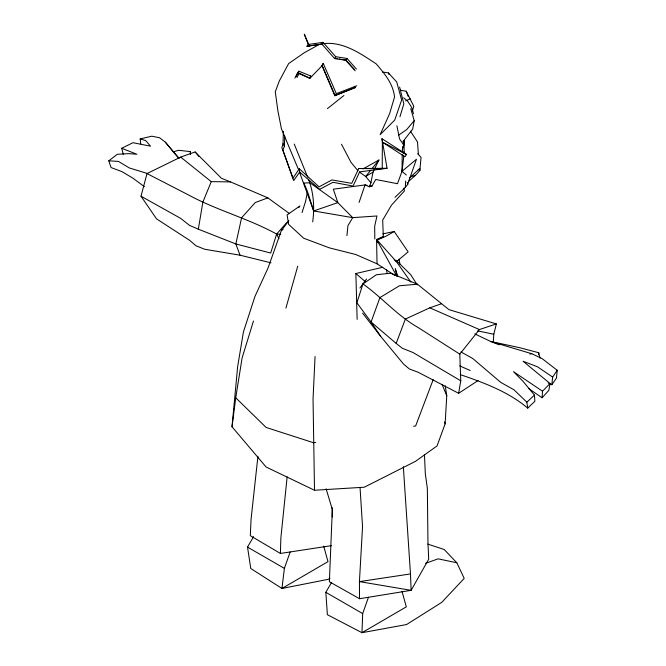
<?xml version="1.0" encoding="UTF-8"?>
<svg xmlns="http://www.w3.org/2000/svg" width="666" height="666" viewBox="0 0 666 666"><rect width="100%" height="100%" fill="white"/><g stroke="black" fill="none" stroke-linecap="round" stroke-linejoin="round"><path stroke-width="1" d="M403.321 144.447L404.137 140.559L404.12 153.804L403.929 151.798M374.816 239.011L374.675 226.315L376.964 215.975L352.722 217.649L337.812 202.631L333.333 189.177L365.01 184.932L369.397 186.796L371.944 186.13L375.732 179.479L397.485 183.716L402.006 171.329L402.222 154.321M402.256 152.323L402.905 146.395M381.968 138.695L382.367 142.141L405.003 156.826L406.468 154.429L381.968 138.695L387.054 168.282L358.774 168.506L351.723 183.341L331.884 179.928L319.081 186.871L299.292 168.748L293.015 178.147L281.885 147.694L283.033 143.69L283.383 131.277M331.46 545.645L280.394 553.446L280.869 537.92L287.146 476.848M299.292 168.748L299.675 172.111L293.648 180.603L282.908 150.033L284.39 146.42L284.732 136.039M368.465 597.236L362.687 613.594L361.979 632.7L406.601 624.533L441.758 602.364L464.194 578.379L456.834 562.778L444.189 549.5L427.838 544.13M315.06 356.535L313.045 398.909L314.51 490.251L364.277 487.221L415.426 461.372L437.054 445.929L445.129 423.859L446.761 395.754L445.213 385.789M493.315 342.266L493.789 334.24L496.37 323.926L448.976 309.657L417.407 284.207L390.659 273.193L376.415 274.733L362.97 283.916L359.923 288.003M395.021 197.278L405.303 187.454L405.686 181.027M528.638 388.553L542.099 397.769L542.524 391.217L550.033 383.516L523.068 361.247L537.545 366.824L552.655 377.106L551.814 384.732L548.21 382.975M322.028 65.743L323.235 63.362L336.33 93.665L334.798 95.779L322.028 65.743L309.89 78.322L300.183 73.551M402.289 149.317L403.787 145.13L404.137 140.559M314.51 490.251L266.117 467.024L232.018 426.789L237.645 366.616L243.44 331.893L254.986 296.337L268.073 267.948L281.377 230.511L288.803 220.704M408.683 181.285L415.542 175.275L419.855 170.529L421.037 157.409L417.782 153.679M474.833 333.924L490.667 341.475L531.843 353.746L542.124 358.616L557.226 370.296L556.46 378.088L551.814 384.732M346.944 235.597L347.918 225.724L352.722 217.649L313.669 210.956L299.342 171.728M312.704 221.886C314.627 207.542 313.736 192.616 308.425 179.071M290.151 552.014L284.374 568.381L281.959 588.469L328.288 579.32L330.045 578.213M406.343 175.033L402.006 171.329L403.871 155.869M232.018 426.789L235.739 397.785L242.099 357.95L253.48 320.979M538.461 354.745L538.752 352.747L519.597 347.669L490.667 341.475L499.175 344.805M257.925 456.31L251.09 519.072L250.291 535.655L280.394 553.446M288.486 222.186L286.513 222.827L276.64 234.066L270.687 253.038L235.856 243.964L198.335 229.187L202.855 202.148L211.247 181.643L230.544 181.901L267.865 197.877L289.161 213.361M362.595 313.145L380.719 336.422L403.563 364.086L409.382 368.981L418.181 372.286L458.649 393.29L460.747 380.81L459.798 354.162L479.403 329.562L496.37 323.926M550.033 383.516L548.834 390.368L542.099 397.769M410.764 108.708L414.21 120.679L412.704 129.112L402.83 141.725M307.309 192.516L305.602 201.29L302.064 212.554M369.397 186.796L370.937 182.759L373.01 172.119L378.937 160.023L362.97 168.956M270.987 262.837L240.018 255.186L204.653 249.25L195.946 245.746L189.652 240.343L156.535 218.864L141.017 196.22L147.003 173.568L180.661 157.084L195.113 151.956L221.503 178.33L230.544 181.901M285.914 308.142L297.727 266.217M412.412 111.047L413.786 106.202L406.193 91.225L400.358 90.243M402.006 171.329L416.458 159.257L407.559 184.557L405.303 187.454M399.958 116.7L403.837 103.863L399.617 87.055M366.55 279.012L362.97 283.916L356.884 302.805L371.079 322.036L380.719 336.422M359.091 202.414L365.01 184.932L366.991 185.273M460.747 380.81L413.053 352.547L402.356 348.276L396.162 343.398L405.369 319.072L429.803 307.825L441.541 303.721M433.208 379.578L415.634 425.957L413.594 426.298M296.994 77.506L299.3 73.11L297.502 72.969L298.868 71.195L310.772 76.016L309.89 78.322L297.502 72.969L294.905 78.097M296.253 76.357L298.868 71.195M322.436 64.952L323.235 63.362M323.018 42.341L321.978 44.181L306.926 46.245L308.266 44.489L323.018 42.341L335.739 56.718L347.028 58.458L356.476 69.139M309.698 77.864L310.772 76.016M323.693 546.087L327.988 561.646L281.959 588.469L250.774 568.498L247.519 547.102L253.571 536.696M402.006 591.3L406.302 606.859L361.979 632.7L327.381 614.693L325.832 592.315L331.385 582.775M335.739 56.718L334.598 58.525L321.978 44.181L322.819 43.914L306.926 46.245M552.655 377.106L557.226 370.296M347.028 58.458L345.796 60.24L334.598 58.525L337.204 58.691M298.693 207.634L299.925 206.002L287.088 214.885L288.586 224.3L303.688 238.228L329.412 247.877L355.677 254.487L377.014 263.803L394.688 275.308M370.721 170.213L365.667 176.482L370.937 182.759M371.986 168.64L378.937 160.023M414.21 120.679L406.643 129.637L398.584 135.165M460.273 374.625C484.04 382.734 508.275 391.733 527.722 408.108L534.865 401.298L534.465 395.121L523.018 381.318L513.503 371.686L542.524 391.217M527.722 408.108L526.856 402.172L534.465 395.121M409.523 177.93L419.722 168.648L419.855 170.529M327.406 108.633L343.889 95.546M144.397 186.688L132.767 178.08L121.961 171.645L111.072 167.557L108.774 160.797L117.316 154.279L128.696 153.655L136.888 154.254L121.728 148.277L123.26 154.254M418.073 169.863L419.722 168.648M458.649 393.29L478.113 380.511M281.377 230.511L283.1 229.479M373.01 172.119L365.667 176.482L359.332 171.994M318.348 44.938L304.112 52.847L288.603 63.628L279.354 80.886L275.274 91.825L277.855 110.631L281.402 128.729L298.218 168.906M336.33 93.665L356.801 85.739M121.728 148.277L132.934 142.707L150.533 146.17L145.696 140.593L140.16 138.953L140.759 143.806M379.087 238.853L383.333 236.746L382.684 220.113L391.508 205.12L404.387 190.967L403.954 188.145M405.636 100.924L410.223 98.726M410.855 282.068L396.486 261.73L408.125 251.865L394.23 231.51L385.964 236.23L376.69 240.176M377.014 263.803L376.59 239.477L382.734 236.755M334.798 95.779L355.461 87.454L354.553 86.955M355.461 87.454L335.065 95.471L322.069 65.185M267.865 197.877L255.278 202.539L241.591 217.757L235.856 243.964L240.018 255.186M425.632 563.328L438.086 558.841L456.834 562.778M140.16 138.953L151.748 136.197L159.557 137.745L165.343 142.158L173.268 151.898L178.563 150.283L190.359 151.607L190.526 153.505M410.989 176.648L415.542 175.275M357.134 319.364L355.869 273.518L382.808 267.282M382.808 233.874L394.23 231.51M354.245 69.231L345.796 60.24L355.178 70.854M315.667 442.415L313.628 442.757L266.117 427.447L235.739 397.785M326.115 488.802L332.334 509.54L329.362 581.718L359.532 598.726L411.113 590.334L428.704 559.199L427.963 542.765L427.347 488.419L425.316 473.684L424.475 454.986M403.338 466.675L410.481 573.934L359.432 581.618L359.532 598.726M529.803 354.054L531.843 353.746M387.054 168.282L359.657 171.878L353.047 186.064L332.967 182.293L319.697 189.319L299.675 172.111M417.407 284.207L399.442 285.772L379.911 297.61L371.079 322.036L396.162 343.398M321.129 43.948C341.949 40.426 359.782 53.097 376.182 63.853C384.54 73.576 393.181 83.741 394.547 97.028L389.577 113.769L380.12 134.707L394.73 120.063L401.648 100L396.703 81.943L388.436 72.927L382.284 71.986M358.774 168.506L382.226 168.723L382.367 142.141L406.468 154.429M147.003 173.568L188.428 194.913C216.683 210.256 248.368 218.515 276.64 234.066L280.761 234.241M108.774 160.797L118.465 161.43L129.279 167.932L147.028 173.376M339.194 59.024L346.178 60.181M369.963 185.789L371.944 186.13M477.747 330.894L493.789 334.24M198.335 229.187L189.519 225.391L180.636 218.365L141.017 196.22M429.803 307.825L479.403 329.562M459.765 365.9L470.196 370.487M460.939 351.939L472.677 358.45L500.782 382.426L513.927 389.752L526.856 402.172M247.519 547.102L284.374 568.381M325.832 592.315L362.687 613.594M459.798 354.162L418.365 327.664C397.785 316.109 382.101 297.602 362.97 283.916M180.661 157.084L211.247 181.643M355.869 273.518L365.334 281.651M403.688 97.777L407.8 101.374L411.63 107.293L413.494 113.769M394.247 259.582L396.486 261.73L376.59 239.477L377.572 242.382M396.345 260.539L410.681 274.617L417.249 284.923M173.268 151.898L178.53 157.917M165.343 142.158L179.171 158.466M195.113 151.956L198.984 156.552M357.908 170.679L351.015 162.387L341.5 144.231M309.374 46.012L308.266 44.489L304.295 34.174L308.982 45.105M403.787 145.13L399.55 138.886L396.894 125.791M410.423 131.177L417.515 141.975L418.398 154.728M376.59 239.477L396.72 276.065M283.033 143.69L284.39 146.42M276.64 234.066L278.946 238.703M307.501 191.542L303.863 183.025L309.923 182.784L337.812 202.631L313.669 210.956L307.809 192.516M442.024 384.274L446.761 395.754M407.167 182.459L407.892 184.224M294.239 144.072L307.675 177.206M406.193 91.225L408.266 96.503M388.436 72.927L389.052 74.575M397.827 276.282L395.288 268.748L397.003 276.04M444.538 421.944L445.129 423.859M538.752 352.747L540.001 358.175M386.405 269.622L387.221 273.668M399.059 259.157L399.958 264.277M360.048 487.545L362.545 526.723L359.432 581.618L411.113 590.334L410.481 573.934M190.359 151.607L190.426 154.629M332.226 507.683L332.251 516.982"/></g></svg>
